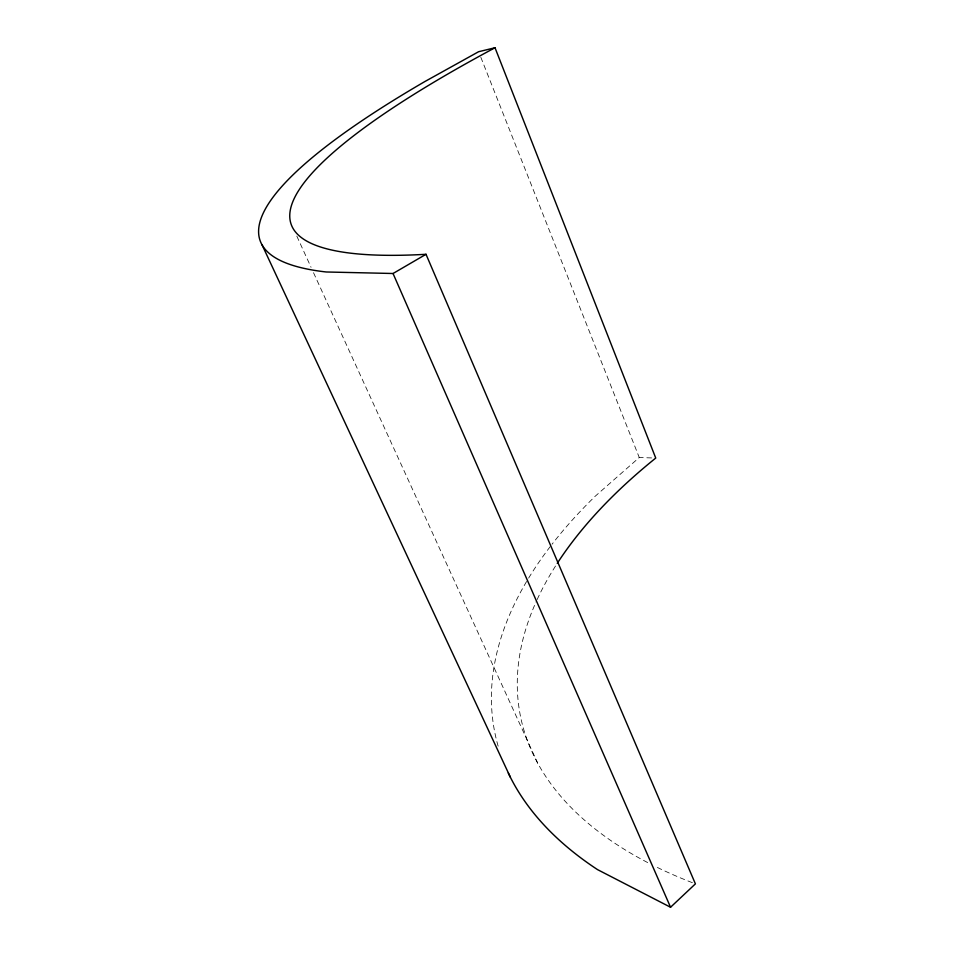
<?xml version="1.0" encoding="UTF-8"?>
<svg xmlns="http://www.w3.org/2000/svg" width="955" height="955" viewBox="0 0 955 955"><rect width="100%" height="100%" fill="white"/><g stroke="black" fill="none" stroke-linecap="round" stroke-linejoin="round"><path stroke-width="0.72" stroke-dasharray="4.78 3.58" d="M651.597 457.934L639.265 457.517L595.275 496.17A691.695 344.982 -11.6 0 0 552.05 544.231M296.814 236.124L311.055 267.293M313.526 272.712L537.725 763.212M480.819 57.252L639.265 457.517M692.387 882.695A653.948 324.425 -11.8 0 1 654.211 865.899M647.693 862.58A653.948 324.425 -11.8 0 1 536.531 600.898M537.152 599.537A653.948 324.425 -11.8 0 1 556.443 564.584M498.14 746.165A691.695 344.982 -11.6 0 1 527.9 579.291M528.652 578.062A691.695 344.982 -11.6 0 1 551.131 545.412"/><path stroke-width="1.43" d="M508.287 772.989A691.695 344.982 -11.6 0 0 597.543 869.623L670.553 907.25L695.407 883.864L426.014 254.293A760.168 135.419 -19 0 1 495.012 47.75L478.622 51.713L424.844 81.557A806.104 144.706 -18.9 0 0 326.264 271.984L393.042 273.5L426.014 254.293M262.136 245.029L510.34 777.179M393.042 273.5L670.553 907.25M495.012 47.75L655.739 458.066A653.948 324.425 -11.8 0 0 557.243 563.355"/></g></svg>
